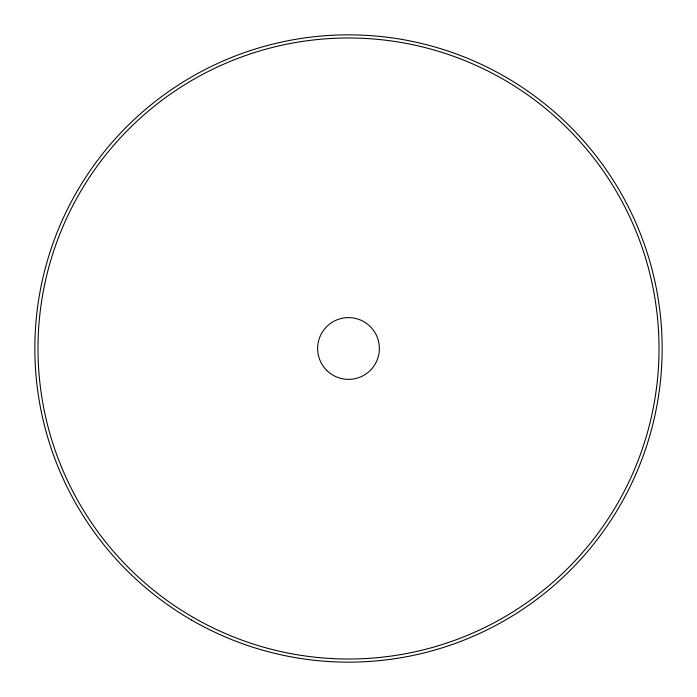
<?xml version="1.0" encoding="UTF-8"?>
<svg xmlns="http://www.w3.org/2000/svg" width="697" height="697" viewBox="0 0 697 697"><rect width="100%" height="100%" fill="white"/><g stroke="black" fill="none" stroke-linecap="round" stroke-linejoin="round"><path stroke-width="1.05" d="M326.675 370.325A30.868 30.868 0 0 0 378.323 356.489A30.868 30.868 0 0 0 340.511 318.677A30.868 30.868 0 0 0 326.675 370.325M193.243 617.411A310.513 310.513 0 0 0 659.013 348.5A310.513 310.513 0 0 0 193.243 79.589A310.513 310.513 0 0 0 193.243 617.411M191.675 620.13A313.65 313.65 0 0 0 662.15 348.5A313.65 313.65 0 0 0 191.675 76.87A313.65 313.65 0 0 0 191.675 620.13"/></g></svg>
